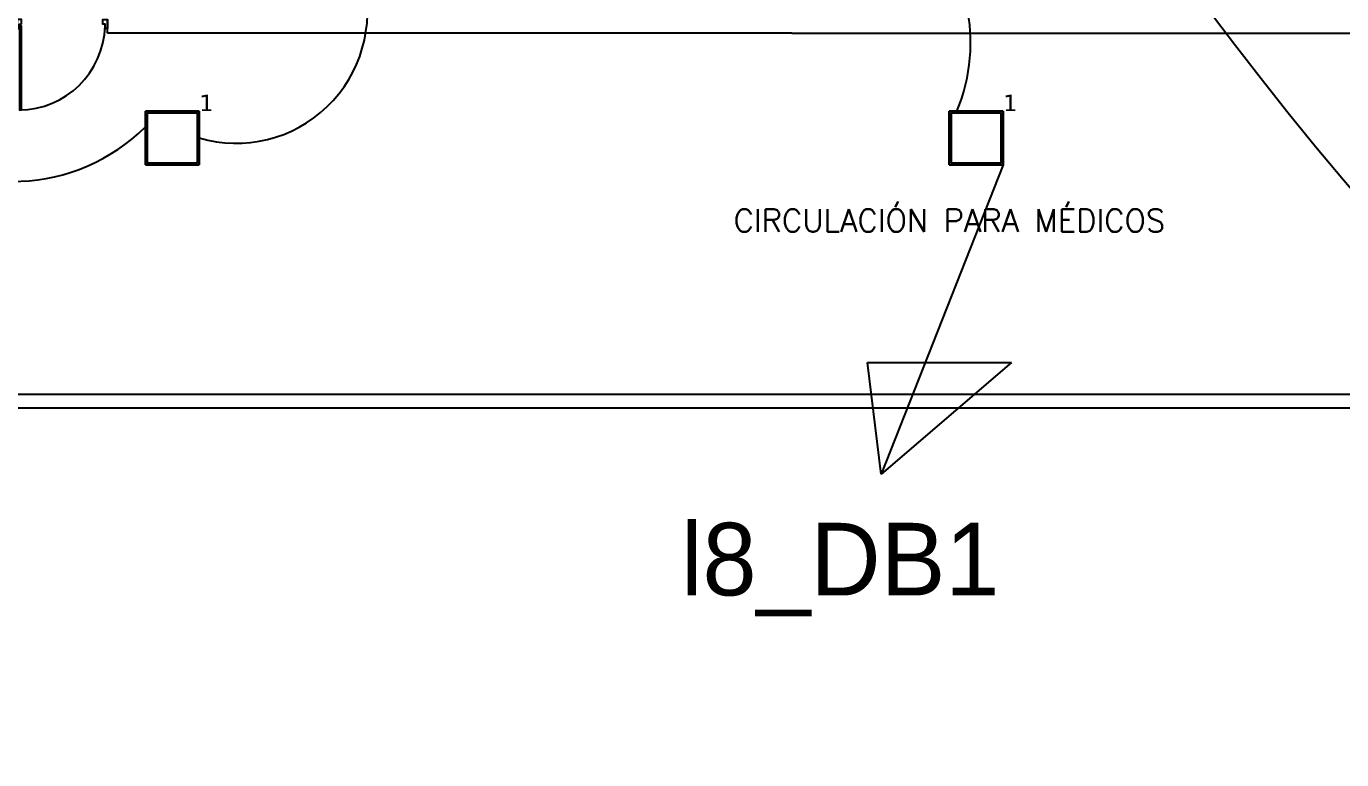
# Model space of a CAD drawing. Header units: metres. Extents: x -39 to 21688, y -24 to 9022.
# Drawn here: x 29.68 to 44.25, y -3.89 to 4.23 of the extents above; entities that cross this region are included whole.
import ezdxf

# ---------------------------------------------------------------- set-up
doc = ezdxf.new("R2010")
doc.units = ezdxf.units.M
doc.header["$MEASUREMENT"] = 0
for name, color, linetype in [('AN-TEXTO', 3, 'Continuous'), ('AR-MUROS', 6, 'Continuous'), ('AR-PUERTAS', 2, 'Continuous'), ('AR-VENTANAS', 2, 'Continuous')]:
    doc.layers.add(name, color=color, linetype=linetype)
doc.layers.add('DLX_TERR_LUM', color=7, linetype='Continuous', true_color=0xffd400)
doc.layers.add('DLX_TERR_LUMKEY_IDX', color=7, linetype='Continuous', true_color=0x969696)
doc.styles.add('REGULAR-2.5', font='romans.shx', dxfattribs={"height": 2.5})
doc.styles.add('TableTextStyle', font='')
doc.styles.get('TableTextStyle').set_extended_font_data('VERDANA.TTF')

# ---------------------------------------------------------------- blocks, each defined once
blk = doc.blocks.new('AR-PUERTA 1')
at = {"layer": 'AR-PUERTAS', "linetype": 'Continuous'}
for points in [[(0.954, 0.033), (0.954, 0.958), (0.929, 0.958), (0.929, 0.033)], [(0.004, 0.058), (0.004, 0.008), (0.029, 0.008), (0.029, -0.042), (-0.021, -0.042), (-0.021, 0.058)], [(0.929, 0.008), (0.929, -0.042), (0.979, -0.042), (0.979, 0.058), (0.954, 0.058), (0.954, 0.008)]]:
    blk.add_lwpolyline(points, close=True, dxfattribs=at)
blk.add_arc((0.954, 0.008), 0.949, 89.9989, 178.4932, dxfattribs=at)

msp = doc.modelspace()

# ---------------------------------------------------------------- linework, layer by layer
at = {"layer": 'AR-MUROS'}
for p, q in [((30.58125, 4.1501), (30.58125, 4.3001)), ((38.16076, 4.1501), (30.58125, 4.1501))]:
    msp.add_line(p, q, dxfattribs=at)
for points in [[(93.9396, 56.44698), (93.9396, 16.81643), (93.9396, 0.00044), (6, 0), (0, 0), (0, 12.40006), (0.15, 12.40006), (0.15, 11.5001)], [(55.36076, 0.15024), (6, 0.15), (0.15, 0.15), (0.15, 4.1501)], [(38.16076, 4.1501), (52.36076, 4.1501)]]:
    msp.add_lwpolyline(points, dxfattribs=at)
at = {"layer": 'AR-PUERTAS'}
for centre in [(74.88973, 28.38769), (22.62406, 27.62249)]:
    msp.add_circle(centre, 40.08066, dxfattribs=at)
at = {"layer": 'AR-VENTANAS'}
for p, q in [((40.50089, 2.69079), (39.14897, -0.73238)), ((39.14897, -0.73238), (38.99871, 0.50618)), ((38.99871, 0.50618), (40.59527, 0.50618)), ((40.59527, 0.50618), (39.14897, -0.73238))]:
    msp.add_line(p, q, dxfattribs=at)
for centre, radius, start, end in [((38.18328, 4.04435), 1.95761, 337.265013, 117.27838), ((29.52844, 4.60935), 2.10175, 146.667377, 314.54105), ((32.00725, 4.38572), 1.4547, 253.728165, 74.026073)]:
    msp.add_arc(centre, radius, start, end, dxfattribs=at)
at = {"layer": 'DLX_TERR_LUM'}
for points in [[(31.59965, 3.28779, 0), (31.00265, 3.28779, 0)], [(31.00265, 3.28779, 0), (31.00265, 3.28779, 0)], [(31.00265, 3.28779, 0), (31.59965, 3.28779, 0)], [(31.00265, 3.28779, 0), (31.00265, 2.69079, 0)], [(31.00265, 2.69079, 0), (31.00265, 3.28779, 0)], [(31.00265, 3.28779, 0), (31.00265, 3.28779, 0)], [(31.00265, 2.69079, 0), (31.00265, 3.28779, 0)], [(31.00265, 3.28779, 0), (31.59965, 3.28779, 0)], [(31.59965, 3.28779, 0), (31.00265, 3.28779, 0)], [(31.00265, 3.28779, 0), (31.00265, 2.69079, 0)], [(31.57965, 3.26779, 0), (31.02265, 3.26779, 0)], [(31.02265, 3.26779, 0), (31.02265, 2.71079, 0)], [(31.02265, 2.71079, 0), (31.02265, 3.26779, 0)], [(31.02265, 3.26779, 0), (31.57965, 3.26779, 0)], [(31.57965, 2.71079, 0), (31.57965, 3.26779, 0)], [(31.57965, 3.26779, 0), (31.57965, 2.71079, 0)], [(31.59965, 2.69079, 0), (31.59965, 3.28779, 0)], [(31.59965, 3.28779, 0), (31.59965, 3.28779, 0)], [(31.59965, 3.28779, 0), (31.59965, 2.69079, 0)], [(31.59965, 3.28779, 0), (31.59965, 3.28779, 0)], [(31.59965, 3.28779, 0), (31.59965, 2.69079, 0)], [(31.59965, 2.69079, 0), (31.59965, 3.28779, 0)], [(40.50089, 3.28779, 0), (39.90388, 3.28779, 0)], [(39.90388, 3.28779, 0), (39.90388, 3.28779, 0)], [(39.90388, 3.28779, 0), (40.50089, 3.28779, 0)], [(39.90388, 3.28779, 0), (39.90388, 2.69079, 0)], [(39.90388, 2.69079, 0), (39.90388, 3.28779, 0)], [(39.90388, 3.28779, 0), (39.90388, 3.28779, 0)], [(39.90388, 2.69079, 0), (39.90388, 3.28779, 0)], [(39.90388, 3.28779, 0), (40.50089, 3.28779, 0)], [(40.50089, 3.28779, 0), (39.90388, 3.28779, 0)], [(39.90388, 3.28779, 0), (39.90388, 2.69079, 0)], [(40.48088, 3.26779, 0), (39.92389, 3.26779, 0)], [(39.92389, 3.26779, 0), (39.92389, 2.71079, 0)], [(39.92389, 2.71079, 0), (39.92389, 3.26779, 0)], [(39.92389, 3.26779, 0), (40.48088, 3.26779, 0)], [(40.48088, 2.71079, 0), (40.48088, 3.26779, 0)], [(40.48088, 3.26779, 0), (40.48088, 2.71079, 0)], [(40.50089, 2.69079, 0), (40.50089, 3.28779, 0)], [(40.50089, 3.28779, 0), (40.50089, 3.28779, 0)], [(40.50089, 3.28779, 0), (40.50089, 2.69079, 0)], [(40.50089, 3.28779, 0), (40.50089, 3.28779, 0)], [(40.50089, 3.28779, 0), (40.50089, 2.69079, 0)], [(40.50089, 2.69079, 0), (40.50089, 3.28779, 0)], [(31.00265, 2.69079, 0), (31.00265, 2.69079, 0)], [(31.00265, 2.69079, 0), (31.59965, 2.69079, 0)], [(31.59965, 2.69079, 0), (31.00265, 2.69079, 0)], [(31.00265, 2.69079, 0), (31.00265, 2.69079, 0)], [(31.59965, 2.69079, 0), (31.00265, 2.69079, 0)], [(31.00265, 2.69079, 0), (31.59965, 2.69079, 0)], [(31.02265, 2.71079, 0), (31.57965, 2.71079, 0)], [(31.57965, 2.71079, 0), (31.02265, 2.71079, 0)], [(31.59965, 2.69079, 0), (31.59965, 2.69079, 0)], [(31.59965, 2.69079, 0), (31.59965, 2.69079, 0)], [(39.90388, 2.69079, 0), (39.90388, 2.69079, 0)], [(39.90388, 2.69079, 0), (40.50089, 2.69079, 0)], [(40.50089, 2.69079, 0), (39.90388, 2.69079, 0)], [(39.90388, 2.69079, 0), (39.90388, 2.69079, 0)], [(40.50089, 2.69079, 0), (39.90388, 2.69079, 0)], [(39.90388, 2.69079, 0), (40.50089, 2.69079, 0)], [(39.92389, 2.71079, 0), (40.48088, 2.71079, 0)], [(40.48088, 2.71079, 0), (39.92389, 2.71079, 0)], [(40.50089, 2.69079, 0), (40.50089, 2.69079, 0)], [(40.50089, 2.69079, 0), (40.50089, 2.69079, 0)]]:
    msp.add_polyline3d(points, dxfattribs=at)

# ---------------------------------------------------------------- block references
at = {"layer": 'AR-MUROS', "rotation": 180}
msp.add_blockref('AR-PUERTA 1', (30.56044, 4.25846), dxfattribs=at)

# ---------------------------------------------------------------- texts
at = {"layer": 'AN-TEXTO', "insert": (37.29646, 2.20148), "char_height": 0.25, "attachment_point": 1, "style": 'REGULAR-2.5'}
msp.add_mtext_dynamic_manual_height_columns('\\pi0.22058;CIRCULACIÓN PARA MÉDICOS ', width=5.7863988, gutter_width=1.25, heights=[0.30966], dxfattribs=at)
at = {"layer": 'AR-PUERTAS', "insert": (36.9334, -1.26938), "char_height": 0.803842, "attachment_point": 1}
msp.add_mtext_dynamic_manual_height_columns('l8_DB1', width=0.8038417, gutter_width=4.01921, heights=[0], dxfattribs=at)
at = {"layer": 'DLX_TERR_LUMKEY_IDX', "style": 'TableTextStyle'}
for p in [(31.59965, 3.28779), (40.50088, 3.28779)]:
    msp.add_text('1', height=0.18, dxfattribs=at).set_placement(p)

doc.saveas('drawing.dxf')
